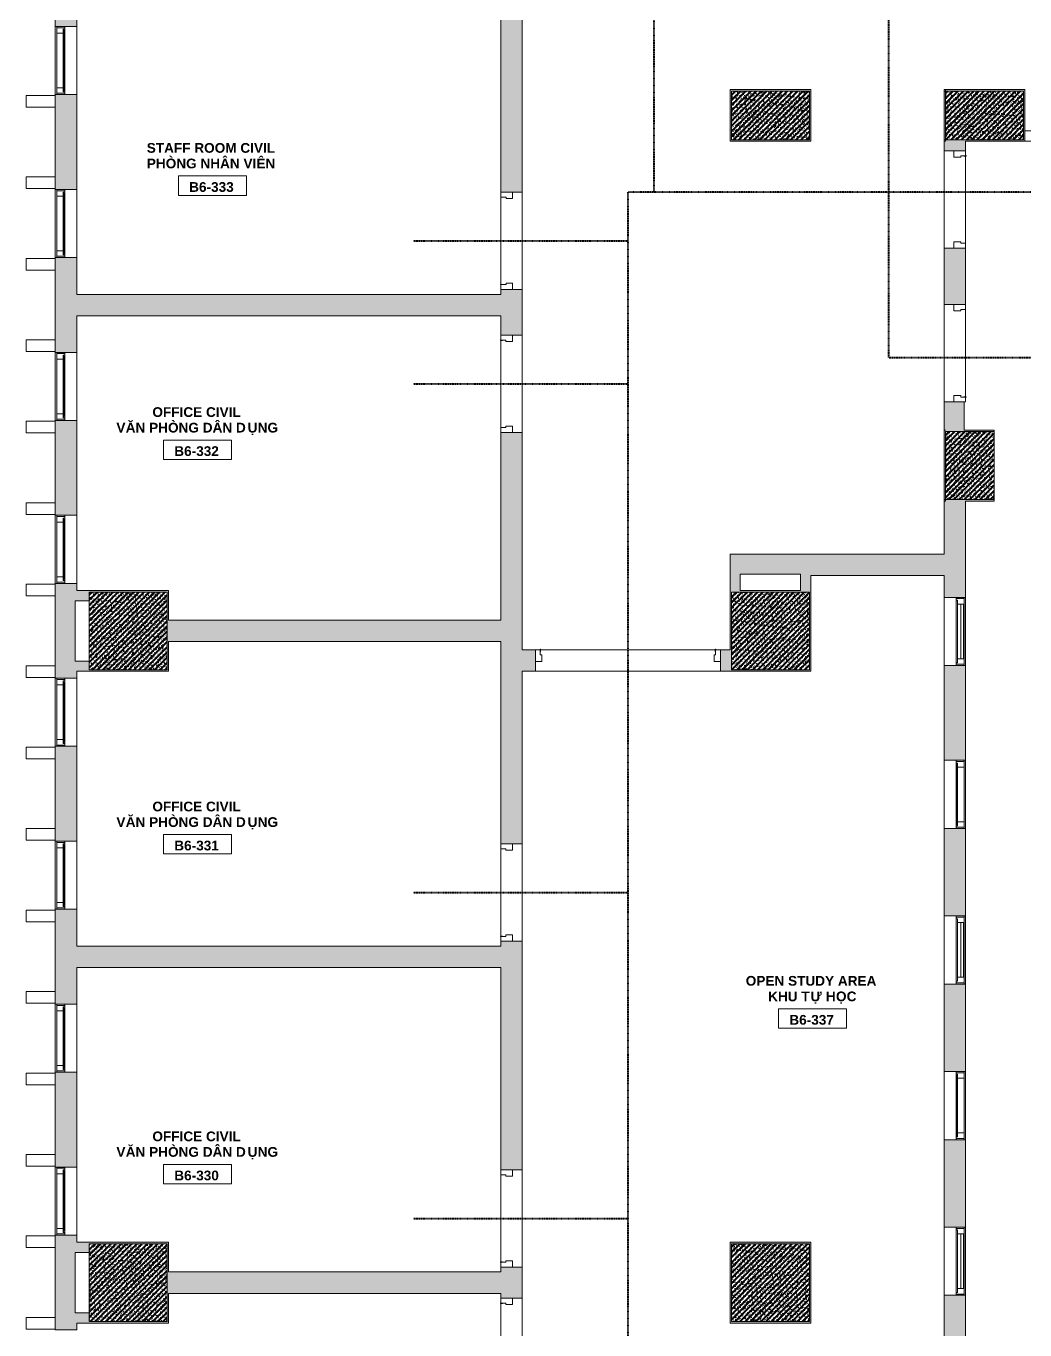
# Model space of a CAD drawing. Header units: millimetres. Extents: x -31340 to 17660, y 19597 to 75297.
# Drawn here: x -31340 to -21075, y 53661 to 67065 of the extents above; entities that cross this region are included whole.
import ezdxf

# ---------------------------------------------------------------- set-up
doc = ezdxf.new("R2010")
doc.units = ezdxf.units.MM
doc.linetypes.add('Dash', pattern=[6.35, 3.175, -3.175])
doc.linetypes.add('dash 1-1', pattern=[2, 1, -1])
for name, color, linetype, lineweight in [('A-AREA-IDEN', 2, 'Continuous', 9), ('A-DETL', 90, 'Continuous', 5), ('A-DOOR', 31, 'Continuous', 5), ('A-DOOR-FRAM', 31, 'Continuous', 5), ('A-FLOR', 192, 'Continuous', 5), ('A-GLAZ', 151, 'Continuous', 5), ('A-GLAZ-CWMG', 51, 'Continuous', 5), ('A-GLAZ-HDLN', 1, 'Dash', 5), ('A-WALL', 113, 'Continuous', 5), ('A-WALL-PATT', 111, 'Continuous', 5), ('S-COLS', 52, 'Continuous', 5)]:
    doc.layers.add(name, color=color, linetype=linetype, lineweight=lineweight)
doc.styles.add('Arial_B', font='arialbd.ttf', dxfattribs={"height": 100})
doc.styles.add('Arial_B_1', font='arialbd.ttf', dxfattribs={"height": 100})
pattern_1 = [(50, (0, 0), (63.763904, -5.57885), [6.668, -73.343]), (355, (0, 0), (-12.334876, 66.869514), [5.334, -58.674]), (100.451, (5.314, -0.465), (51.43036, 61.29098), [5.667, -62.332]), (46.184, (0, 17.78), (94.87722, -14.71484), [10.001, -110.014]), (96.636, (7.91, 16.55), (83.09115, 86.5993), [8.5, -93.497]), (351.184, (0, 17.78), (83.09204, 86.59928), [8.001, -88.011]), (21, (8.89, 13.335), (53.064487, -35.792726), [6.667, -73.342]), (326, (8.89, 13.335), (21.63066, 64.46546), [5.334, -58.674]), (71.451, (13.31, 10.35), (74.69646, 28.672367), [5.667, -62.332]), (37.5, (0, 0), (1.080413, 29.594271), [1.676, -56.286, 1.676, -57.887, -58.896]), (37.5, (0, 0), (1.080413, 29.594271), [-117.526, 1.676, -57.22]), (7.5, (0, 0), (23.386368, 35.063507), [1.676, -32.283, 1.676, -54.953, -22.447]), (7.5, (0, 0), (23.386368, 35.063507), [-90.589, 1.676, -20.771]), (327.5, (-19.825, 0), (47.456567, -2.005468), [1.676, -20.549, 1.676, -67.666, -92.011]), (327.5, (-19.825, 0), (47.456567, -2.005468), [-91.567, 1.676, -90.335]), (317.5, (-28.715, 0), (51.844948, 8.89904), [1.676, -27.216, 1.676, -44.374, -65.342]), (317.5, (-28.715, 0), (51.844948, 8.89904), [-74.943, 1.676, -63.665]), (45, (0, 0), (-26.715908, 26.715908), []), (45, (0, 10.89), (-26.715908, 26.715908), [])]

# ---------------------------------------------------------------- blocks, each defined once
blk = doc.blocks.new('M_Concrete-Rectangular-Column - C4 - 500 x 800mm-9522334-3rd Traffic Floor Plan - Pedestrian')
at = {"layer": 'S-COLS'}
h = blk.add_hatch(dxfattribs=at)
h.set_pattern_fill('FP_12', color=256, style=0, pattern_type=2)
h.set_pattern_definition([(320, (-66147, -23689.933), (-5.57885, -63.763904), [6.667, -73.342]), (265, (-66147, -23689.93), (66.869514, 12.334876), [5.334, -58.674]), (10.451, (-66147.465, -23695.25), (61.29098, -51.43036), [5.667, -62.332]), (316.184, (-66129.22, -23689.93), (-14.71484, -94.87722), [10.001, -110.014]), (6.636, (-66130.45, -23697.84), (86.5993, -83.09115), [8.5, -93.497]), (261.184, (-66129.22, -23689.93), (86.59928, -83.09204), [8.001, -88.011]), (291, (-66133.665, -23698.823), (-35.792726, -53.064487), [6.668, -73.343]), (236, (-66133.665, -23698.82), (64.46546, -21.63066), [5.334, -58.674]), (341.451, (-66136.65, -23703.245), (28.672367, -74.69646), [5.667, -62.332]), (307.5, (-66147, -23689.933), (29.594271, -1.080413), [1.676, -56.286, 1.676, -57.887, -58.896]), (307.5, (-66147, -23689.933), (29.594271, -1.080413), [-117.526, 1.676, -57.22]), (277.5, (-66147, -23689.933), (35.063507, -23.386368), [1.676, -32.283, 1.676, -54.953, -22.447]), (277.5, (-66147, -23689.933), (35.063507, -23.386368), [-90.589, 1.676, -20.771]), (237.5, (-66147, -23670.108), (-2.005468, -47.456567), [1.676, -20.549, 1.676, -67.666, -92.011]), (237.5, (-66147, -23670.108), (-2.005468, -47.456567), [-91.567, 1.676, -90.335]), (227.5, (-66147, -23661.22), (8.89904, -51.844948), [1.676, -27.216, 1.676, -44.374, -65.342]), (227.5, (-66147, -23661.22), (8.89904, -51.844948), [-74.943, 1.676, -63.665]), (315, (-66147, -23689.933), (26.715908, 26.715908), []), (315, (-66136.11, -23689.933), (26.715908, 26.715908), [])])
h.paths.add_polyline_path([(-250, -400), (250, -400), (250, 400), (-250, 400)])
at = {"layer": 'S-COLS', "lineweight": 15}
for p, q in [((250, 400), (-250, 400)), ((-250, 400), (-250, -400)), ((250, -400), (250, 400)), ((-250, -400), (250, -400))]:
    blk.add_line(p, q, dxfattribs=at)
blk = doc.blocks.new('DP3-D304 - DP3-D304-9424863-3rd Traffic Floor Plan - Pedestrian')
at = {"layer": 'A-DOOR'}
for p, q in [((-500, 10), (-435, 10)), ((-435, 10), (-435, -56)), ((435, 10), (500, 10)), ((435, -56), (435, 10)), ((-450, -110), (-500, -110)), ((-450, -56), (-450, -110)), ((-435, -56), (-450, -56)), ((450, -56), (435, -56)), ((447, -94), (447, -113)), ((450, -94), (447, -94)), ((450, -94), (450, -56)), ((450, -108), (450, -94)), ((500, -110), (451, -110))]:
    blk.add_line(p, q, dxfattribs=at)
for centre, radius, start, end in [((450, -113), 3, 180, 69.3211), ((450, -113), 3, 238.6638, 311.9935), ((450, -113), 3, 238.6638, 311.9935), ((450, -113), 3, 238.6638, 311.9935), ((450, -113), 3, 238.6638, 311.9935), ((450, -113), 3, 238.6638, 311.9935), ((450, -113), 3, 238.6638, 311.9935), ((450, -113), 3, 238.6638, 311.9935), ((452, -108), 2.19, 183.0662, 239.0753)]:
    blk.add_arc(centre, radius, start, end, dxfattribs=at)
blk = doc.blocks.new('DP3-D301 - DP3-D301-9166700-3rd Traffic Floor Plan - Pedestrian')
at = {"layer": 'A-DOOR'}
for p, q in [((447, 113), (447, 94)), ((447, 94), (450, 94)), ((450, 94), (450, 108))]:
    blk.add_line(p, q, dxfattribs=at)
for centre, radius, start, end in [((450, 113), 3, 290.6789, 180), ((450, 113), 3, 48.0065, 121.3362), ((450, 113), 3, 48.0065, 121.3362), ((450, 113), 3, 48.0065, 121.3362), ((450, 113), 3, 48.0065, 121.3362), ((450, 113), 3, 48.0065, 121.3362), ((450, 113), 3, 48.0065, 121.3362), ((450, 113), 3, 48.0065, 121.3362), ((452, 108), 2.19, 120.9247, 176.9338)]:
    blk.add_arc(centre, radius, start, end, dxfattribs=at)
at = {"layer": 'A-DOOR-FRAM'}
for p, q in [((-450, 110), (-500, 110)), ((-450, 60), (-450, 110)), ((-435, 60), (-450, 60)), ((-435, -10), (-435, 60)), ((450, 60), (435, 60)), ((435, 60), (435, -10)), ((450, 94), (450, 60)), ((500, 110), (451, 110)), ((-500, -10), (-435, -10)), ((435, -10), (500, -10))]:
    blk.add_line(p, q, dxfattribs=at)
blk = doc.blocks.new('DP3-D301 - DP3-D301-9166699-3rd Traffic Floor Plan - Pedestrian')
at = {"layer": 'A-DOOR'}
for p, q in [((447, -94), (447, -113)), ((450, -94), (447, -94)), ((450, -108), (450, -94))]:
    blk.add_line(p, q, dxfattribs=at)
for centre, radius, start, end in [((450, -113), 3, 180, 69.3211), ((450, -113), 3, 238.6638, 311.9935), ((450, -113), 3, 238.6638, 311.9935), ((450, -113), 3, 238.6638, 311.9935), ((450, -113), 3, 238.6638, 311.9935), ((450, -113), 3, 238.6638, 311.9935), ((450, -113), 3, 238.6638, 311.9935), ((450, -113), 3, 238.6638, 311.9935), ((452, -108), 2.19, 183.0662, 239.0753)]:
    blk.add_arc(centre, radius, start, end, dxfattribs=at)
at = {"layer": 'A-DOOR-FRAM'}
for p, q in [((-500, 10), (-435, 10)), ((-435, 10), (-435, -60)), ((435, 10), (500, 10)), ((435, -60), (435, 10)), ((-450, -110), (-500, -110)), ((-450, -60), (-450, -110)), ((-435, -60), (-450, -60)), ((450, -60), (435, -60)), ((450, -94), (450, -60)), ((500, -110), (451, -110))]:
    blk.add_line(p, q, dxfattribs=at)
blk = doc.blocks.new('VGU_CLUSTER_W1C - W2C - VGU_CLUSTER_W1C-8560554-3rd Traffic Floor Plan - Pedestrian')
at = {"layer": 'A-GLAZ', "lineweight": 9}
for p, q in [((-337, 95), (-350, 95)), ((-350, 12), (-337, 12)), ((-337, 95), (-337, 12)), ((-281, 95), (-337, 95)), ((-337, 12), (-337, 95)), ((-337, 12), (-322, 12)), ((-322, 12), (-322, 28)), ((-322, 28), (-281, 28)), ((-281, 28), (-311, 28)), ((-311, 28), (-311, 21)), ((-311, 21), (-251, 21)), ((-251, 21), (-251, 28)), ((251, 28), (251, 21)), ((251, 21), (311, 21)), ((337, 95), (281, 95)), ((281, 28), (322, 28)), ((311, 28), (281, 28)), ((311, 21), (311, 28)), ((322, 28), (322, 12)), ((322, 12), (337, 12)), ((337, 12), (337, 95)), ((350, 95), (337, 95)), ((337, 95), (337, 12)), ((337, 12), (350, 12))]:
    blk.add_line(p, q, dxfattribs=at)
at = {"layer": 'A-GLAZ'}
for p, q in [((-322, 12), (322, 12)), ((-281, 95), (281, 95)), ((-281, 95), (-281, 28)), ((281, 28), (-281, 28)), ((-251, 21), (251, 21)), ((281, 95), (281, 28))]:
    blk.add_line(p, q, dxfattribs=at)
blk = doc.blocks.new('VGU_CLUSTER_W1A - W2A - W3A - W4 - W5C - W6 - VGU_CLUSTER_W1A-8561551-3rd Traffic Floor Plan - Pedestrian')
at = {"layer": 'A-GLAZ', "lineweight": 9}
for p, q in [((-337, 95), (-350, 95)), ((-350, 12), (-337, 12)), ((-337, 95), (-337, 12)), ((-281, 95), (-337, 95)), ((-337, 12), (-337, 95)), ((-337, 12), (-322, 12)), ((-322, 12), (-322, 28)), ((-322, 28), (-281, 28)), ((-281, 28), (-281, 95)), ((281, 88), (-281, 88)), ((-281, 88), (-281, 63)), ((-281, 63), (281, 63)), ((337, 95), (281, 95)), ((281, 95), (281, 28)), ((281, 63), (281, 88)), ((281, 28), (322, 28)), ((322, 28), (322, 12)), ((322, 12), (337, 12)), ((337, 12), (337, 95)), ((350, 95), (337, 95)), ((337, 95), (337, 12)), ((337, 12), (350, 12))]:
    blk.add_line(p, q, dxfattribs=at)
at = {"layer": 'A-GLAZ'}
for p, q in [((-322, 12), (322, 12)), ((281, 95), (-281, 95)), ((-281, 28), (281, 28))]:
    blk.add_line(p, q, dxfattribs=at)
at = {"layer": 'A-GLAZ-HDLN'}
for p in [(-13, 12), (13, 12)]:
    blk.add_line(p, (0, 12), dxfattribs=at)
blk = doc.blocks.new('DP3-DF602 - DP3-DF602-10289383-3rd Traffic Floor Plan - Pedestrian')
at = {"layer": 'A-DOOR'}
for p, q in [((-901, 110), (-950, 110)), ((-900, 108), (-900, 94)), ((-900, 94), (-897, 94)), ((-900, 60), (-900, 94)), ((-885, 60), (-900, 60)), ((-897, 94), (-897, 113)), ((-885, -10), (-885, 60)), ((900, 60), (885, 60)), ((885, 60), (885, -10)), ((897, 113), (897, 94)), ((897, 94), (900, 94)), ((900, 94), (900, 108)), ((900, 94), (900, 60)), ((950, 110), (901, 110)), ((-950, -10), (-885, -10)), ((885, -10), (950, -10))]:
    blk.add_line(p, q, dxfattribs=at)
for centre, radius, start, end in [((-900, 113), 3, 0, 249.3211), ((-900, 113), 3, 58.6638, 131.9935), ((-900, 113), 3, 58.6638, 131.9935), ((-900, 113), 3, 58.6638, 131.9935), ((-900, 113), 3, 58.6638, 131.9935), ((-900, 113), 3, 58.6638, 131.9935), ((-900, 113), 3, 58.6638, 131.9935), ((-900, 113), 3, 58.6638, 131.9935), ((-902, 108), 2.19, 3.0662, 59.0753), ((900, 113), 3, 290.6789, 180), ((900, 113), 3, 48.0065, 121.3362), ((900, 113), 3, 48.0065, 121.3362), ((900, 113), 3, 48.0065, 121.3362), ((900, 113), 3, 48.0065, 121.3362), ((900, 113), 3, 48.0065, 121.3362), ((900, 113), 3, 48.0065, 121.3362), ((900, 113), 3, 48.0065, 121.3362), ((902, 108), 2.19, 120.9247, 176.9338)]:
    blk.add_arc(centre, radius, start, end, dxfattribs=at)
blk = doc.blocks.new('DP3-DF102 - DP3-DF102-V10-3rd Traffic Floor Plan - Pedestrian')
at = {"layer": 'A-DOOR'}
for p, q in [((-497, 10), (-438, 10)), ((-435, 7), (-435, -57)), ((435, -57), (435, 7)), ((438, 10), (497, 10)), ((-453, -110), (-497, -110)), ((-450, -63), (-450, -107)), ((-438, -60), (-447, -60)), ((447, -60), (438, -60)), ((447, -94), (447, -113)), ((450, -94), (447, -94)), ((450, -94), (450, -63)), ((450, -108), (450, -94)), ((497, -110), (453, -110))]:
    blk.add_line(p, q, dxfattribs=at)
for centre, radius, start, end in [((-497, 7), 3, 90, 180), ((-497, 7), 3, 90, 180), ((-438, 7), 3, 0, 90), ((-438, 7), 3, 0, 90), ((438, 7), 3, 90, 180), ((438, 7), 3, 90, 180), ((497, 7), 3, 0, 90), ((497, 7), 3, 0, 90), ((-497, -107), 3, 179.9639, 270), ((-497, -107), 3, 179.9639, 218.5508), ((-497, -107), 3, 231.4131, 270), ((-453, -107), 3, 270, 360), ((-453, -107), 3, 270, 0), ((-447, -63), 3, 90, 180), ((-438, -57), 3, 270, 0), ((-438, -57), 3, 270, 0), ((438, -57), 3, 180, 270), ((438, -57), 3, 180, 270), ((447, -63), 3, 0, 90), ((450, -113), 3, 180, 69.3211), ((450, -113), 3, 238.6638, 311.9935), ((450, -113), 3, 238.6638, 311.9935), ((450, -113), 3, 238.6638, 311.9935), ((450, -113), 3, 238.6638, 311.9935), ((450, -113), 3, 238.6638, 311.9935), ((450, -113), 3, 238.6638, 311.9935), ((450, -113), 3, 238.6638, 311.9935), ((453, -107), 3, 180, 270), ((453, -107), 3, 180, 270), ((452, -108), 2.19, 183.0662, 239.0753), ((497, -107), 3, 270, 0.0361), ((497, -107), 3, 270, 308.5869), ((497, -107), 3, 321.4492, 0.0361)]:
    blk.add_arc(centre, radius, start, end, dxfattribs=at)
blk = doc.blocks.new('DP3-DF102 - DP3-DF102-V11-3rd Traffic Floor Plan - Pedestrian')
at = {"layer": 'A-DOOR'}
for p, q in [((-453, 110), (-497, 110)), ((-450, 63), (-450, 107)), ((-438, 60), (-447, 60)), ((-435, -7), (-435, 57)), ((435, 57), (435, -7)), ((447, 60), (438, 60)), ((447, 113), (447, 94)), ((447, 94), (450, 94)), ((450, 94), (450, 108)), ((450, 94), (450, 63)), ((497, 110), (453, 110)), ((500, 95), (500, 107)), ((-497, -10), (-438, -10)), ((438, -10), (497, -10))]:
    blk.add_line(p, q, dxfattribs=at)
for centre, radius, start, end in [((-497, 107), 3, 90, 180.0361), ((-497, 107), 3, 141.4492, 180.0361), ((-497, 107), 3, 90, 128.5869), ((-453, 107), 3, 0, 90), ((-453, 107), 3, 360, 90), ((-447, 63), 3, 180, 270), ((-438, 57), 3, 360, 90), ((-438, 57), 3, 360, 90), ((438, 57), 3, 90, 180), ((438, 57), 3, 90, 180), ((450, 113), 3, 290.6789, 180), ((447, 63), 3, 270, 360), ((450, 113), 3, 48.0065, 121.3362), ((450, 113), 3, 48.0065, 121.3362), ((450, 113), 3, 48.0065, 121.3362), ((450, 113), 3, 48.0065, 121.3362), ((450, 113), 3, 48.0065, 121.3362), ((450, 113), 3, 48.0065, 121.3362), ((450, 113), 3, 48.0065, 121.3362), ((452, 108), 2.19, 120.9247, 176.9338), ((453, 107), 3, 90, 180), ((453, 107), 3, 90, 180), ((497, 107), 3, 359.9639, 90), ((497, 107), 3, 51.4131, 90), ((497, 107), 3, 359.9639, 38.5508), ((-497, -7), 3, 180, 270), ((-497, -7), 3, 180, 270), ((-438, -7), 3, 270, 360), ((-438, -7), 3, 270, 360), ((438, -7), 3, 180, 270), ((438, -7), 3, 180, 270), ((497, -7), 3, 270, 360), ((497, -7), 3, 270, 0)]:
    blk.add_arc(centre, radius, start, end, dxfattribs=at)
blk = doc.blocks.new('VGU_CLUSTER_W1C - W2C - VGU_CLUSTER_W1C-8570440-3rd Traffic Floor Plan - Pedestrian')
at = {"layer": 'A-GLAZ', "lineweight": 9}
for p, q in [((-350, -12), (-337, -12)), ((-337, -95), (-350, -95)), ((-337, -12), (-322, -12)), ((-337, -95), (-337, -12)), ((-337, -12), (-337, -95)), ((-281, -95), (-337, -95)), ((-322, -12), (-322, -28)), ((-322, -28), (-281, -28)), ((-311, -21), (-251, -21)), ((-311, -28), (-311, -21)), ((-281, -28), (-311, -28)), ((-251, -21), (-251, -28)), ((251, -21), (311, -21)), ((251, -28), (251, -21)), ((281, -28), (322, -28)), ((311, -28), (281, -28)), ((337, -95), (281, -95)), ((311, -21), (311, -28)), ((322, -12), (337, -12)), ((322, -28), (322, -12)), ((337, -12), (337, -95)), ((337, -12), (350, -12)), ((337, -95), (337, -12)), ((350, -95), (337, -95))]:
    blk.add_line(p, q, dxfattribs=at)
at = {"layer": 'A-GLAZ'}
for p, q in [((-322, -12), (322, -12)), ((-281, -28), (281, -28)), ((-281, -28), (-281, -95)), ((281, -95), (-281, -95)), ((-251, -21), (251, -21)), ((281, -28), (281, -95))]:
    blk.add_line(p, q, dxfattribs=at)
blk = doc.blocks.new('M_Concrete-Rectangular-Column - C4 - 500 x 800mm-V47-3rd Traffic Floor Plan - Pedestrian')
at = {"layer": 'S-COLS'}
h = blk.add_hatch(dxfattribs=at)
h.set_pattern_fill('FP_20', color=256, style=0, pattern_type=2)
h.set_pattern_definition([(320, (-66147, -21489.937), (-5.57885, -63.763904), [6.667, -73.342]), (265, (-66147, -21489.94), (66.869514, 12.334876), [5.334, -58.674]), (10.451, (-66147.465, -21495.25), (61.29098, -51.43036), [5.667, -62.332]), (316.184, (-66129.22, -21489.94), (-14.71484, -94.87722), [10.001, -110.014]), (6.636, (-66130.45, -21497.84), (86.5993, -83.09115), [8.5, -93.497]), (261.184, (-66129.22, -21489.94), (86.59928, -83.09204), [8.001, -88.011]), (291, (-66133.665, -21498.827), (-35.792726, -53.064487), [6.668, -73.343]), (236, (-66133.665, -21498.83), (64.46546, -21.63066), [5.334, -58.674]), (341.451, (-66136.65, -21503.25), (28.672367, -74.69646), [5.667, -62.332]), (307.5, (-66147, -21489.937), (29.594271, -1.080413), [1.676, -56.286, 1.676, -57.887, -58.896]), (307.5, (-66147, -21489.937), (29.594271, -1.080413), [-117.526, 1.676, -57.22]), (277.5, (-66147, -21489.937), (35.063507, -23.386368), [1.676, -32.283, 1.676, -54.953, -22.447]), (277.5, (-66147, -21489.937), (35.063507, -23.386368), [-90.589, 1.676, -20.771]), (237.5, (-66147, -21470.113), (-2.005468, -47.456567), [1.676, -20.549, 1.676, -67.666, -92.011]), (237.5, (-66147, -21470.113), (-2.005468, -47.456567), [-91.567, 1.676, -90.335]), (227.5, (-66147, -21461.223), (8.89904, -51.844948), [1.676, -27.216, 1.676, -44.374, -65.342]), (227.5, (-66147, -21461.223), (8.89904, -51.844948), [-74.943, 1.676, -63.665]), (315, (-66147, -21489.937), (26.715908, 26.715908), []), (315, (-66136.11, -21489.937), (26.715908, 26.715908), [])])
h.paths.add_polyline_path([(-250, 359), (-250, -400), (250, -400), (250, 400), (-250, 400)])
at = {"layer": 'S-COLS', "lineweight": 15}
for p, q in [((250, 400), (-250, 400)), ((-250, 400), (-250, -400)), ((250, -400), (250, 400)), ((-250, -400), (250, -400))]:
    blk.add_line(p, q, dxfattribs=at)
blk = doc.blocks.new('Room Tag - Room Tag-8377849-3rd Traffic Floor Plan - Pedestrian')
at = {"layer": 'A-AREA-IDEN'}
for p, q in [((-7, -0.80625), (-7, -4.80625)), ((-7, -0.80625), (7, -0.80625)), ((7, -0.80625), (7, -4.80625)), ((-7, -4.80625), (7, -4.80625))]:
    blk.add_line(p, q, dxfattribs=at)

msp = doc.modelspace()

# ---------------------------------------------------------------- hatches: boundary and pattern name
at = {"layer": 'A-WALL-PATT'}
h = msp.add_hatch(color=256, dxfattribs=at)
h.paths.add_polyline_path([(-26460, 60422), (-26240, 60422), (-26240, 62887), (-26460, 62887), (-26460, 60432)])
h.paths.add_polyline_path([(-26240, 63887), (-26240, 64357), (-26460, 64357), (-26460, 63887)])
h.paths.add_polyline_path([(-26460, 65357), (-26240, 65357), (-26240, 67707), (-26460, 67707), (-26460, 65526)])
h.paths.add_polyline_path([(-26460, 68707), (-26240, 68707), (-26240, 70787), (-26460, 70787), (-26460, 70217)])
h = msp.add_hatch(color=256, dxfattribs=at)
h.paths.add_polyline_path([(-30820, 61262), (-30820, 61336), (-31040, 61336), (-31040, 61262)])
h.paths.add_polyline_path([(-30820, 62036), (-30820, 63011), (-31040, 63011), (-31040, 62036)])
h.paths.add_polyline_path([(-31040, 63711), (-30820, 63711), (-30820, 64686), (-31040, 64686), (-31040, 64087)])
h.paths.add_polyline_path([(-31040, 65386), (-30820, 65386), (-30820, 66361), (-31040, 66361), (-31040, 65526)])
h.paths.add_polyline_path([(-31040, 67061), (-30820, 67061), (-30820, 67132), (-31040, 67132)])
for points in [[(-24105, 66397), (-23275, 66397), (-23275, 66412), (-24105, 66412)], [(-24090, 65897), (-24090, 66397), (-24105, 66397), (-24105, 65897)], [(-23275, 65882), (-23275, 66397), (-23290, 66397), (-23290, 65882)], [(-21905, 65897), (-21890, 65897), (-21890, 66397), (-21905, 66397)], [(-21849, 66397), (-21090, 66397), (-21090, 66412), (-21890, 66412), (-21890, 66397)], [(-21090, 65882), (-21075, 65882), (-21075, 66412), (-21090, 66412), (-21090, 65897)], [(-24105, 65882), (-23290, 65882), (-23290, 65897), (-24105, 65897)], [(-21849, 65882), (-21090, 65882), (-21090, 65897), (-21890, 65897), (-21890, 65882)], [(-26474, 64087), (-26460, 64087), (-26460, 64307), (-30820, 64307), (-30820, 64087), (-28786, 64087)], [(-21890, 62912), (-21700, 62912), (-21700, 63202), (-21905, 63202), (-21905, 62912)], [(-21890, 62182), (-21890, 62912), (-21905, 62912), (-21905, 62182)], [(-21849, 62897), (-21390, 62897), (-21390, 62912), (-21890, 62912), (-21890, 62897)], [(-21849, 62182), (-21390, 62182), (-21390, 62197), (-21905, 62197), (-21905, 62182), (-21890, 62182)], [(-24000, 61262), (-24000, 61637), (-24105, 61637), (-24105, 61262)], [(-23380, 61432), (-23380, 61637), (-24000, 61637), (-24000, 61432)], [(-23275, 61262), (-23275, 61637), (-23380, 61637), (-23380, 61262)], [(-21905, 61417), (-21905, 61637), (-23275, 61637), (-23275, 61417)], [(-30835, 61157), (-30690, 61157), (-30690, 61262), (-31040, 61262), (-31040, 61157)], [(-29875, 61247), (-29875, 61262), (-30690, 61262), (-30690, 61247), (-29890, 61247)], [(-24090, 61247), (-23275, 61247), (-23275, 61262), (-24105, 61262), (-24105, 61247)], [(-31040, 60537), (-30835, 60537), (-30835, 61157), (-31040, 61157), (-31040, 60835)], [(-29890, 60432), (-29875, 60432), (-29875, 61247), (-29890, 61247), (-29890, 60447)], [(-24105, 60432), (-24090, 60432), (-24090, 61247), (-24105, 61247), (-24105, 60447)], [(-23275, 60432), (-23275, 61247), (-23290, 61247), (-23290, 60432)], [(-26474, 60737), (-26460, 60737), (-26460, 60957), (-29875, 60957), (-29875, 60737), (-28786, 60737)], [(-30690, 60432), (-30690, 60537), (-31040, 60537), (-31040, 60432), (-30820, 60432)], [(-29942, 60432), (-29890, 60432), (-29890, 60447), (-30690, 60447), (-30690, 60432)], [(-23290, 60432), (-23290, 60447), (-24090, 60447), (-24090, 60432)], [(-26474, 57387), (-26460, 57387), (-26460, 57607), (-30820, 57607), (-30820, 57387), (-28786, 57387)], [(-30835, 54457), (-30690, 54457), (-30690, 54562), (-31040, 54562), (-31040, 54457)], [(-29875, 54547), (-29875, 54562), (-30690, 54562), (-30690, 54547), (-29890, 54547)], [(-24090, 54547), (-23275, 54547), (-23275, 54562), (-24105, 54562), (-24105, 54547)], [(-30835, 53837), (-30835, 54457), (-31040, 54457), (-31040, 53837)], [(-29890, 53732), (-29875, 53732), (-29875, 54547), (-29890, 54547), (-29890, 53747)], [(-24090, 53732), (-24090, 54547), (-24105, 54547), (-24105, 53732)], [(-23275, 53732), (-23275, 54547), (-23290, 54547), (-23290, 53732)], [(-29875, 54037), (-26460, 54037), (-26460, 54257), (-29875, 54257)], [(-30835, 53732), (-30690, 53732), (-30690, 53837), (-31040, 53837), (-31040, 53732)], [(-29942, 53732), (-29890, 53732), (-29890, 53747), (-30690, 53747), (-30690, 53732)], [(-23290, 53747), (-24090, 53747), (-24090, 53732), (-23290, 53732)]]:
    msp.add_hatch(color=256, dxfattribs=at).paths.add_polyline_path(points)
h = msp.add_hatch(color=256, dxfattribs=at)
h.paths.add_polyline_path([(-21905, 64202), (-21685, 64202), (-21685, 64782), (-21905, 64782)])
h.paths.add_polyline_path([(-21890, 65782), (-21685, 65782), (-21685, 65882), (-21905, 65882), (-21905, 65782)])
h = msp.add_hatch(color=256, dxfattribs=at)
h.paths.add_polyline_path([(-21849, 35967), (-21685, 35967), (-21685, 38017), (-21905, 38017), (-21905, 35967)])
h.paths.add_polyline_path([(-21905, 38717), (-21685, 38717), (-21685, 39617), (-21905, 39617)])
h.paths.add_polyline_path([(-21905, 40317), (-21685, 40317), (-21685, 41217), (-21905, 41217)])
h.paths.add_polyline_path([(-21849, 41917), (-21685, 41917), (-21685, 42817), (-21905, 42817), (-21905, 41917)])
h.paths.add_polyline_path([(-21685, 43517), (-21685, 44417), (-21905, 44417), (-21905, 43517)])
h.paths.add_polyline_path([(-21685, 45117), (-21685, 46017), (-21905, 46017), (-21905, 45117), (-21849, 45117)])
h.paths.add_polyline_path([(-21849, 46717), (-21685, 46717), (-21685, 47617), (-21905, 47617), (-21905, 46717)])
h.paths.add_polyline_path([(-21685, 48317), (-21685, 49217), (-21905, 49217), (-21905, 48317)])
h.paths.add_polyline_path([(-21685, 49917), (-21685, 50817), (-21905, 50817), (-21905, 49917)])
h.paths.add_polyline_path([(-21849, 51517), (-21685, 51517), (-21685, 52417), (-21905, 52417), (-21905, 51517)])
h.paths.add_polyline_path([(-21849, 53117), (-21685, 53117), (-21685, 54017), (-21905, 54017), (-21905, 53117)])
h.paths.add_polyline_path([(-21849, 54717), (-21685, 54717), (-21685, 55617), (-21905, 55617), (-21905, 54717)])
h.paths.add_polyline_path([(-21685, 56317), (-21685, 57217), (-21905, 57217), (-21905, 56317)])
h.paths.add_polyline_path([(-21685, 57917), (-21685, 58817), (-21905, 58817), (-21905, 57917)])
h.paths.add_polyline_path([(-21685, 59517), (-21685, 60492), (-21905, 60492), (-21905, 59517), (-21849, 59517)])
h.paths.add_polyline_path([(-21685, 61192), (-21685, 62182), (-21905, 62182), (-21905, 61192), (-21849, 61192)])
h = msp.add_hatch(color=256, dxfattribs=at)
h.paths.add_polyline_path([(-24205, 60432), (-24105, 60432), (-24105, 60652), (-24205, 60652), (-24205, 60542)])
h.paths.add_polyline_path([(-26240, 60432), (-26105, 60432), (-26105, 60652), (-26240, 60652), (-26240, 60542)])
h = msp.add_hatch(color=256, dxfattribs=at)
h.paths.add_polyline_path([(-31040, 54562), (-30820, 54562), (-30820, 54636), (-31040, 54636)])
h.paths.add_polyline_path([(-30820, 55336), (-30820, 56311), (-31040, 56311), (-31040, 55336)])
h.paths.add_polyline_path([(-30820, 57011), (-30820, 57986), (-31040, 57986), (-31040, 57011)])
h.paths.add_polyline_path([(-31040, 58686), (-30820, 58686), (-30820, 59661), (-31040, 59661)])
h.paths.add_polyline_path([(-30820, 60361), (-30820, 60432), (-31040, 60432), (-31040, 60361)])
h = msp.add_hatch(color=256, dxfattribs=at)
h.paths.add_polyline_path([(-26240, 35967), (-26240, 39587), (-26460, 39587), (-26460, 35967)])
h.paths.add_polyline_path([(-26460, 40587), (-26240, 40587), (-26240, 40907), (-26460, 40907), (-26460, 40605)])
h.paths.add_polyline_path([(-26240, 41907), (-26240, 46287), (-26460, 46287), (-26460, 41907)])
h.paths.add_polyline_path([(-26240, 47287), (-26240, 47607), (-26460, 47607), (-26460, 47287)])
h.paths.add_polyline_path([(-26460, 48607), (-26240, 48607), (-26240, 52987), (-26460, 52987), (-26460, 49108)])
h.paths.add_polyline_path([(-26460, 53987), (-26240, 53987), (-26240, 54307), (-26460, 54307), (-26460, 54037)])
h.paths.add_polyline_path([(-26240, 55307), (-26240, 57657), (-26460, 57657), (-26460, 55307)])
h.paths.add_polyline_path([(-26240, 58657), (-26240, 60422), (-26460, 60422), (-26460, 58657)])
h = msp.add_hatch(color=256, dxfattribs=at)
h.paths.add_polyline_path([(-30820, 47862), (-30820, 47936), (-31040, 47936), (-31040, 47862)])
h.paths.add_polyline_path([(-31040, 48636), (-30820, 48636), (-30820, 49611), (-31040, 49611), (-31040, 49108)])
h.paths.add_polyline_path([(-31040, 50311), (-30820, 50311), (-30820, 51286), (-31040, 51286), (-31040, 50687)])
h.paths.add_polyline_path([(-31040, 51986), (-30820, 51986), (-30820, 52961), (-31040, 52961), (-31040, 52626)])
h.paths.add_polyline_path([(-31040, 53661), (-30820, 53661), (-30820, 53732), (-31040, 53732)])
at = {"layer": 'S-COLS'}
h = msp.add_hatch(dxfattribs=at)
h.set_pattern_fill('FP_1', color=256, style=0, pattern_type=2)
h.set_pattern_definition(pattern_1)
h.paths.add_polyline_path([(-21890, 62197), (-21390, 62197), (-21390, 62897), (-21890, 62897)])
h = msp.add_hatch(dxfattribs=at)
h.set_pattern_fill('FP_1', color=256, style=0, pattern_type=2)
h.set_pattern_definition(pattern_1)
h.paths.add_polyline_path([(-30690, 60447), (-29890, 60447), (-29890, 61247), (-30690, 61247), (-30690, 60835)])
h = msp.add_hatch(dxfattribs=at)
h.set_pattern_fill('FP_1', color=256, style=0, pattern_type=2)
h.set_pattern_definition(pattern_1)
h.paths.add_polyline_path([(-24090, 60447), (-23290, 60447), (-23290, 61247), (-24090, 61247), (-24090, 60835)])
h = msp.add_hatch(dxfattribs=at)
h.set_pattern_fill('FP_1', color=256, style=0, pattern_type=2)
h.set_pattern_definition(pattern_1)
h.paths.add_polyline_path([(-30690, 53747), (-29890, 53747), (-29890, 54547), (-30690, 54547), (-30690, 53799)])
h = msp.add_hatch(dxfattribs=at)
h.set_pattern_fill('FP_1', color=256, style=0, pattern_type=2)
h.set_pattern_definition(pattern_1)
h.paths.add_polyline_path([(-24090, 53747), (-23290, 53747), (-23290, 54547), (-24090, 54547), (-24090, 53799)])

# ---------------------------------------------------------------- linework, layer by layer
at = {"layer": 'A-DETL', "linetype": 'dash 1-1', "lineweight": 40}
for p, q in [((-24890, 72057), (-24890, 65357)), ((-22475, 63657), (-22475, 67657)), ((-4475, 65357), (-25155, 65357)), ((-25155, 65357), (-25155, 32305)), ((-27360, 64857), (-25155, 64857)), ((-22475, 63657), (-4475, 63657)), ((-27360, 63387), (-25155, 63387)), ((-27360, 58157), (-25155, 58157)), ((-27360, 54807), (-25155, 54807))]:
    msp.add_line(p, q, dxfattribs=at)
at = {"layer": 'A-FLOR'}
for p, q in [((-21905, 66397), (-21905, 66412)), ((-21905, 66412), (-21890, 66412)), ((-21905, 65882), (-21905, 65897)), ((-21905, 64782), (-21905, 65782)), ((-21905, 63202), (-21905, 64202)), ((-26460, 57710), (-26460, 58607)), ((-26460, 54360), (-26460, 55257)), ((-26460, 53037), (-26460, 53934))]:
    msp.add_line(p, q, dxfattribs=at)
at = {"layer": 'A-GLAZ-CWMG'}
for p, q in [((-31040, 66352), (-31340, 66352)), ((-31340, 66352), (-31340, 66232)), ((-31040, 66232), (-31040, 66352)), ((-31340, 66232), (-31040, 66232)), ((-31040, 65515), (-31340, 65515)), ((-31340, 65515), (-31340, 65395)), ((-31040, 65395), (-31040, 65515)), ((-31340, 65395), (-31040, 65395)), ((-31040, 64677), (-31340, 64677)), ((-31340, 64677), (-31340, 64557)), ((-31040, 64557), (-31040, 64677)), ((-31340, 64557), (-31040, 64557)), ((-31040, 63840), (-31340, 63840)), ((-31340, 63840), (-31340, 63720)), ((-31040, 63720), (-31040, 63840)), ((-31340, 63720), (-31040, 63720)), ((-31040, 63002), (-31340, 63002)), ((-31340, 63002), (-31340, 62882)), ((-31040, 62882), (-31040, 63002)), ((-31340, 62882), (-31040, 62882)), ((-31040, 62165), (-31340, 62165)), ((-31340, 62165), (-31340, 62045)), ((-31040, 62045), (-31040, 62165)), ((-31340, 62045), (-31040, 62045)), ((-31040, 61327), (-31340, 61327)), ((-31340, 61327), (-31340, 61207)), ((-31040, 61207), (-31040, 61327)), ((-31340, 61207), (-31040, 61207)), ((-31040, 60490), (-31340, 60490)), ((-31340, 60490), (-31340, 60370)), ((-31040, 60370), (-31040, 60490)), ((-31340, 60370), (-31040, 60370)), ((-31040, 59652), (-31340, 59652)), ((-31340, 59652), (-31340, 59532)), ((-31040, 59532), (-31040, 59652)), ((-31340, 59532), (-31040, 59532)), ((-31040, 58815), (-31340, 58815)), ((-31340, 58815), (-31340, 58695)), ((-31040, 58695), (-31040, 58815)), ((-31340, 58695), (-31040, 58695)), ((-31040, 57977), (-31340, 57977)), ((-31340, 57977), (-31340, 57857)), ((-31040, 57857), (-31040, 57977)), ((-31340, 57857), (-31040, 57857)), ((-31040, 57140), (-31340, 57140)), ((-31340, 57140), (-31340, 57020)), ((-31040, 57020), (-31040, 57140)), ((-31340, 57020), (-31040, 57020)), ((-31040, 56302), (-31340, 56302)), ((-31340, 56302), (-31340, 56182)), ((-31040, 56182), (-31040, 56302)), ((-31340, 56182), (-31040, 56182)), ((-31040, 55465), (-31340, 55465)), ((-31340, 55465), (-31340, 55345)), ((-31040, 55345), (-31040, 55465)), ((-31340, 55345), (-31040, 55345)), ((-31040, 54627), (-31340, 54627)), ((-31340, 54627), (-31340, 54507)), ((-31040, 54507), (-31040, 54627)), ((-31340, 54507), (-31040, 54507)), ((-31040, 53790), (-31340, 53790)), ((-31340, 53790), (-31340, 53670)), ((-31040, 53670), (-31040, 53790)), ((-31340, 53670), (-31040, 53670))]:
    msp.add_line(p, q, dxfattribs=at)
at = {"layer": 'A-WALL', "lineweight": 15}
for p, q in [((-31040, 68036), (-31040, 67061)), ((-26240, 65357), (-26240, 67707)), ((-26460, 67437), (-26460, 65357)), ((-31040, 67061), (-30820, 67061)), ((-30820, 67061), (-30820, 67132)), ((-31040, 66361), (-31040, 65386)), ((-30820, 66361), (-31040, 66361)), ((-30820, 65386), (-30820, 66361)), ((-23275, 66412), (-24105, 66412)), ((-24105, 66412), (-24105, 65882)), ((-23275, 65882), (-23275, 66412)), ((-21905, 66397), (-21905, 65897)), ((-21890, 66397), (-21905, 66397)), ((-21090, 66412), (-21890, 66412)), ((-21890, 66412), (-21890, 66397)), ((-21075, 66412), (-21090, 66412)), ((-21075, 65882), (-21075, 66412)), ((-24105, 65882), (-23275, 65882)), ((-21905, 65897), (-21890, 65897)), ((-21890, 65882), (-21905, 65882)), ((-21905, 65882), (-21905, 65782)), ((-21890, 65897), (-21890, 65882)), ((-21685, 65782), (-21685, 65882)), ((-21685, 65882), (-21075, 65882)), ((-21905, 65782), (-21685, 65782)), ((-31040, 65386), (-30820, 65386)), ((-26460, 65357), (-26240, 65357)), ((-21685, 64782), (-21905, 64782)), ((-21905, 64782), (-21905, 64202)), ((-21685, 64202), (-21685, 64782)), ((-31040, 64686), (-31040, 63711)), ((-30820, 64686), (-31040, 64686)), ((-30820, 64307), (-30820, 64686)), ((-26460, 64357), (-26460, 64307)), ((-26240, 64357), (-26460, 64357)), ((-26240, 63887), (-26240, 64357)), ((-26460, 64307), (-30820, 64307)), ((-30820, 64087), (-26460, 64087)), ((-30820, 63711), (-30820, 64087)), ((-26460, 64087), (-26460, 63887)), ((-21905, 64202), (-21685, 64202)), ((-26460, 63887), (-26240, 63887)), ((-31040, 63711), (-30820, 63711)), ((-21905, 63202), (-21905, 62197)), ((-21700, 63202), (-21905, 63202)), ((-21700, 62912), (-21700, 63202)), ((-31040, 63011), (-31040, 62036)), ((-30820, 63011), (-31040, 63011)), ((-30820, 62036), (-30820, 63011)), ((-26460, 62887), (-26460, 60957)), ((-26240, 62887), (-26460, 62887)), ((-26240, 60652), (-26240, 62887)), ((-21890, 62912), (-21905, 62912)), ((-21890, 62182), (-21890, 62897)), ((-21890, 62897), (-21390, 62897)), ((-21390, 62912), (-21700, 62912)), ((-21390, 62897), (-21390, 62912)), ((-21390, 62197), (-21905, 62197)), ((-21390, 62182), (-21390, 62197)), ((-21905, 62182), (-21905, 61637)), ((-21685, 62182), (-21390, 62182)), ((-21685, 61192), (-21685, 62182)), ((-31040, 62036), (-30820, 62036)), ((-24105, 61637), (-24105, 60652)), ((-21905, 61637), (-24105, 61637)), ((-24000, 61262), (-24000, 61432)), ((-24000, 61432), (-23380, 61432)), ((-23380, 61432), (-23380, 61262)), ((-23275, 60432), (-23275, 61417)), ((-23275, 61417), (-21905, 61417)), ((-21905, 61417), (-21905, 61192)), ((-31040, 61336), (-31040, 60361)), ((-30820, 61336), (-31040, 61336)), ((-30820, 61262), (-30820, 61336)), ((-29875, 61262), (-30820, 61262)), ((-29875, 60957), (-29875, 61262)), ((-23380, 61262), (-24000, 61262)), ((-30835, 61157), (-30690, 61157)), ((-30835, 60537), (-30835, 61157)), ((-30690, 61247), (-29890, 61247)), ((-30690, 61157), (-30690, 61247)), ((-29890, 61247), (-29890, 60447)), ((-24090, 61247), (-23290, 61247)), ((-24090, 60447), (-24090, 61247)), ((-23290, 61247), (-23290, 60447)), ((-21905, 61192), (-21685, 61192)), ((-26460, 60957), (-29875, 60957)), ((-29875, 60432), (-29875, 60737)), ((-29875, 60737), (-26460, 60737)), ((-26460, 60737), (-26460, 58657)), ((-26105, 60652), (-26240, 60652)), ((-26105, 60432), (-26105, 60652)), ((-24105, 60652), (-24205, 60652)), ((-24205, 60652), (-24205, 60432)), ((-30690, 60537), (-30835, 60537)), ((-30690, 60447), (-30690, 60537)), ((-21905, 60492), (-21905, 59517)), ((-21685, 60492), (-21905, 60492)), ((-21685, 59517), (-21685, 60492)), ((-31040, 60361), (-30820, 60361)), ((-30820, 60432), (-29875, 60432)), ((-30820, 60361), (-30820, 60432)), ((-29890, 60447), (-30690, 60447)), ((-26240, 60432), (-26105, 60432)), ((-26240, 58657), (-26240, 60432)), ((-24205, 60432), (-23275, 60432)), ((-23290, 60447), (-24090, 60447)), ((-31040, 59661), (-31040, 58686)), ((-30820, 59661), (-31040, 59661)), ((-30820, 58686), (-30820, 59661)), ((-21905, 59517), (-21685, 59517)), ((-21905, 58817), (-21905, 57917)), ((-21685, 58817), (-21905, 58817)), ((-21685, 57917), (-21685, 58817)), ((-31040, 58686), (-30820, 58686)), ((-26460, 58657), (-26240, 58657)), ((-31040, 57986), (-31040, 57011)), ((-30820, 57986), (-31040, 57986)), ((-30820, 57607), (-30820, 57986)), ((-21905, 57917), (-21685, 57917)), ((-26460, 57657), (-26460, 57607)), ((-26240, 57657), (-26460, 57657)), ((-26240, 55307), (-26240, 57657)), ((-26460, 57607), (-30820, 57607)), ((-30820, 57387), (-26460, 57387)), ((-30820, 57011), (-30820, 57387)), ((-26460, 57387), (-26460, 55307)), ((-21905, 57217), (-21905, 56317)), ((-21685, 57217), (-21905, 57217)), ((-21685, 56317), (-21685, 57217)), ((-31040, 57011), (-30820, 57011)), ((-31040, 56311), (-31040, 55336)), ((-30820, 56311), (-31040, 56311)), ((-30820, 55336), (-30820, 56311)), ((-21905, 56317), (-21685, 56317)), ((-21905, 55617), (-21905, 54717)), ((-21685, 55617), (-21905, 55617)), ((-21685, 54717), (-21685, 55617)), ((-31040, 55336), (-30820, 55336)), ((-26460, 55307), (-26240, 55307)), ((-21905, 54717), (-21685, 54717)), ((-31040, 54636), (-31040, 53661)), ((-30820, 54636), (-31040, 54636)), ((-30820, 54562), (-30820, 54636)), ((-29875, 54562), (-30820, 54562)), ((-29875, 54257), (-29875, 54562)), ((-23275, 54562), (-24105, 54562)), ((-24105, 54562), (-24105, 53732)), ((-23275, 53732), (-23275, 54562)), ((-30835, 54457), (-30690, 54457)), ((-30835, 53837), (-30835, 54457)), ((-30690, 54547), (-29890, 54547)), ((-30690, 54457), (-30690, 54547)), ((-29890, 54547), (-29890, 53747)), ((-24090, 54547), (-23290, 54547)), ((-24090, 53747), (-24090, 54547)), ((-23290, 54547), (-23290, 53747)), ((-26460, 54307), (-26460, 54257)), ((-26240, 54307), (-26460, 54307)), ((-26240, 53987), (-26240, 54307)), ((-26460, 54257), (-29875, 54257)), ((-29875, 53732), (-29875, 54037)), ((-29875, 54037), (-26460, 54037)), ((-26460, 54037), (-26460, 53987)), ((-26460, 53987), (-26240, 53987)), ((-21905, 54017), (-21905, 53117)), ((-21685, 54017), (-21905, 54017)), ((-21685, 53117), (-21685, 54017)), ((-30690, 53837), (-30835, 53837)), ((-30690, 53747), (-30690, 53837)), ((-31040, 53661), (-30820, 53661)), ((-30820, 53732), (-29875, 53732)), ((-30820, 53661), (-30820, 53732)), ((-29890, 53747), (-30690, 53747)), ((-24105, 53732), (-23275, 53732)), ((-23290, 53747), (-24090, 53747))]:
    msp.add_line(p, q, dxfattribs=at)
at = {"layer": 'A-WALL'}
for p, q in [((-31040, 66361), (-31040, 67061)), ((-30820, 67061), (-30820, 66361)), ((-21075, 65987), (-19675, 65987)), ((-19675, 65882), (-21075, 65882)), ((-21685, 65782), (-21685, 65779)), ((-21685, 65735), (-21685, 65733)), ((-21685, 65729), (-21685, 64829)), ((-31040, 64686), (-31040, 65386)), ((-30820, 65386), (-30820, 64686)), ((-26460, 64410), (-26460, 65307)), ((-26240, 65357), (-26240, 64357)), ((-21685, 64785), (-21685, 64782)), ((-21685, 64202), (-21685, 64199)), ((-21685, 64155), (-21685, 63255)), ((-26460, 62937), (-26460, 63834)), ((-26240, 63887), (-26240, 62887)), ((-31040, 63011), (-31040, 63711)), ((-30820, 63711), (-30820, 63011)), ((-21685, 63202), (-21688, 63202)), ((-21685, 63251), (-21685, 63249)), ((-21685, 63205), (-21685, 63202)), ((-21905, 62197), (-21905, 62182)), ((-21905, 62182), (-21890, 62182)), ((-31040, 61336), (-31040, 62036)), ((-30820, 62036), (-30820, 61336)), ((-21905, 60492), (-21905, 61192)), ((-21685, 61192), (-21685, 60492)), ((-26052, 60652), (-24258, 60652)), ((-31040, 59661), (-31040, 60361)), ((-30820, 60361), (-30820, 59661)), ((-24205, 60432), (-26105, 60432)), ((-21905, 58817), (-21905, 59517)), ((-21685, 59517), (-21685, 58817)), ((-31040, 57986), (-31040, 58686)), ((-30820, 58686), (-30820, 57986)), ((-26240, 58657), (-26240, 57657)), ((-21905, 57217), (-21905, 57917)), ((-21685, 57917), (-21685, 57217)), ((-31040, 56311), (-31040, 57011)), ((-30820, 57011), (-30820, 56311)), ((-21905, 55617), (-21905, 56317)), ((-21685, 56317), (-21685, 55617)), ((-31040, 54636), (-31040, 55336)), ((-30820, 55336), (-30820, 54636)), ((-26240, 55307), (-26240, 54307)), ((-21905, 54017), (-21905, 54717)), ((-21685, 54717), (-21685, 54017)), ((-26240, 53987), (-26240, 52987))]:
    msp.add_line(p, q, dxfattribs=at)
at = {"layer": 'S-COLS', "lineweight": 15}
for p, q in [((-21390, 62897), (-21890, 62897)), ((-21890, 62897), (-21890, 62197)), ((-21390, 62197), (-21390, 62897)), ((-21890, 62197), (-21390, 62197)), ((-29890, 61247), (-30690, 61247)), ((-30690, 61247), (-30690, 60447)), ((-29890, 60447), (-29890, 61247)), ((-23290, 61247), (-24090, 61247)), ((-24090, 61247), (-24090, 60447)), ((-23290, 60447), (-23290, 61247)), ((-30690, 60447), (-29890, 60447)), ((-24090, 60447), (-23290, 60447)), ((-29890, 54547), (-30690, 54547)), ((-30690, 54547), (-30690, 53747)), ((-29890, 53747), (-29890, 54547)), ((-23290, 54547), (-24090, 54547)), ((-24090, 54547), (-24090, 53747)), ((-23290, 53747), (-23290, 54547)), ((-30690, 53747), (-29890, 53747)), ((-24090, 53747), (-23290, 53747))]:
    msp.add_line(p, q, dxfattribs=at)

# ---------------------------------------------------------------- block references
at = {"layer": 'A-AREA-IDEN', "xscale": 49.99999999999998, "yscale": 49.99999999999998, "zscale": 49.99999999999998}
for p in [(-29425, 65565), (-29579, 62849), (-29579, 58795), (-23258, 57003), (-29579, 55403)]:
    msp.add_blockref('Room Tag - Room Tag-8377849-3rd Traffic Floor Plan - Pedestrian', p, dxfattribs=at)
at = {"layer": 'A-DOOR'}
for name, p, rotation in [('DP3-DF102 - DP3-DF102-V10-3rd Traffic Floor Plan - Pedestrian', (-21795, 65282), 89.99999999999991), ('DP3-D304 - DP3-D304-9424863-3rd Traffic Floor Plan - Pedestrian', (-26350, 64857), 269.9999999999999), ('DP3-DF102 - DP3-DF102-V11-3rd Traffic Floor Plan - Pedestrian', (-21795, 63702), 269.9999999999999)]:
    msp.add_blockref(name, p, dxfattribs=dict(at, rotation=rotation))
msp.add_blockref('DP3-DF602 - DP3-DF602-10289383-3rd Traffic Floor Plan - Pedestrian', (-25155, 60542), dxfattribs=at)
at = {"layer": 'A-DOOR-FRAM'}
for name, p, rotation in [('DP3-D301 - DP3-D301-9166700-3rd Traffic Floor Plan - Pedestrian', (-26350, 63387), 89.99999999999991), ('DP3-D301 - DP3-D301-9166699-3rd Traffic Floor Plan - Pedestrian', (-26350, 58157), 269.9999999999999), ('DP3-D301 - DP3-D301-9166699-3rd Traffic Floor Plan - Pedestrian', (-26350, 54807), 269.9999999999999), ('DP3-D301 - DP3-D301-9166700-3rd Traffic Floor Plan - Pedestrian', (-26350, 53487), 89.99999999999991)]:
    msp.add_blockref(name, p, dxfattribs=dict(at, rotation=rotation))
at = {"layer": 'A-GLAZ', "rotation": 270}
for name, p in [('VGU_CLUSTER_W1C - W2C - VGU_CLUSTER_W1C-8570440-3rd Traffic Floor Plan - Pedestrian', (-30930, 66711)), ('VGU_CLUSTER_W1C - W2C - VGU_CLUSTER_W1C-8570440-3rd Traffic Floor Plan - Pedestrian', (-30930, 65036)), ('VGU_CLUSTER_W1C - W2C - VGU_CLUSTER_W1C-8570440-3rd Traffic Floor Plan - Pedestrian', (-30930, 63361)), ('VGU_CLUSTER_W1C - W2C - VGU_CLUSTER_W1C-8570440-3rd Traffic Floor Plan - Pedestrian', (-30930, 61686)), ('VGU_CLUSTER_W1A - W2A - W3A - W4 - W5C - W6 - VGU_CLUSTER_W1A-8561551-3rd Traffic Floor Plan - Pedestrian', (-21795, 60842)), ('VGU_CLUSTER_W1C - W2C - VGU_CLUSTER_W1C-8570440-3rd Traffic Floor Plan - Pedestrian', (-30930, 60011)), ('VGU_CLUSTER_W1C - W2C - VGU_CLUSTER_W1C-8560554-3rd Traffic Floor Plan - Pedestrian', (-21795, 59167)), ('VGU_CLUSTER_W1C - W2C - VGU_CLUSTER_W1C-8570440-3rd Traffic Floor Plan - Pedestrian', (-30930, 58336)), ('VGU_CLUSTER_W1A - W2A - W3A - W4 - W5C - W6 - VGU_CLUSTER_W1A-8561551-3rd Traffic Floor Plan - Pedestrian', (-21795, 57567)), ('VGU_CLUSTER_W1C - W2C - VGU_CLUSTER_W1C-8570440-3rd Traffic Floor Plan - Pedestrian', (-30930, 56661)), ('VGU_CLUSTER_W1C - W2C - VGU_CLUSTER_W1C-8560554-3rd Traffic Floor Plan - Pedestrian', (-21795, 55967)), ('VGU_CLUSTER_W1C - W2C - VGU_CLUSTER_W1C-8570440-3rd Traffic Floor Plan - Pedestrian', (-30930, 54986)), ('VGU_CLUSTER_W1A - W2A - W3A - W4 - W5C - W6 - VGU_CLUSTER_W1A-8561551-3rd Traffic Floor Plan - Pedestrian', (-21795, 54367))]:
    msp.add_blockref(name, p, dxfattribs=at)
at = {"layer": 'S-COLS', "lineweight": 15, "rotation": 89.99999999999999}
for name, p in [('M_Concrete-Rectangular-Column - C4 - 500 x 800mm-9522334-3rd Traffic Floor Plan - Pedestrian', (-23690, 66147)), ('M_Concrete-Rectangular-Column - C4 - 500 x 800mm-V47-3rd Traffic Floor Plan - Pedestrian', (-21490, 66147))]:
    msp.add_blockref(name, p, dxfattribs=at)

# ---------------------------------------------------------------- texts
at = {"layer": 'A-AREA-IDEN', "char_height": 100, "attachment_point": 1}
for s, insert, width, style in [('STAFF ROOM CIVIL', (-30100, 65863), 1631.43, 'Arial_B'), ('PHÒNG NHÂN VIÊN', (-30099, 65703), 1627.43, 'Arial_B'), ('B6-333', (-29664, 65461), 565.19, 'Arial_B'), ('OFFICE CIVIL', (-30042, 63147), 1118.35, 'Arial_B'), ('ĂN PHÒNG DÂN D', (-30316, 62987), 1519.2, 'Arial_B'), ('\\fArial|b1|i0|c0|p34|;V', (-30412, 62987), 116.24, 'Arial_B'), ('\\fArial|b1|i0|c254|p34|;Ụ', (-29063, 62987), 124.26, 'Arial_B_1'), ('NG', (-28960, 62987), 256.54, 'Arial_B'), ('B6-332', (-29817, 62746), 565.19, 'Arial_B'), ('OFFICE CIVIL', (-30042, 59092), 1118.35, 'Arial_B'), ('\\fArial|b1|i0|c0|p34|;V', (-30412, 58932), 116.24, 'Arial_B'), ('ĂN PHÒNG DÂN D', (-30316, 58932), 1519.2, 'Arial_B'), ('\\fArial|b1|i0|c254|p34|;Ụ', (-29063, 58932), 124.26, 'Arial_B_1'), ('NG', (-28960, 58932), 256.54, 'Arial_B'), ('B6-331', (-29817, 58691), 565.19, 'Arial_B'), ('OPEN STUDY AREA', (-23944, 57300), 1659.49, 'Arial_B'), ('KHU T', (-23714, 57140), 529.11, 'Arial_B'), ('\\fArial|b1|i0|c254|p34|;Ự', (-23278, 57140), 144.3, 'Arial_B_1'), (' H', (-23159, 57140), 172.36, 'Arial_B'), ('\\fArial|b1|i0|c254|p34|;Ọ', (-23017, 57140), 132.28, 'Arial_B_1'), ('\\fArial|b1|i0|c0|p34|;C', (-22907, 57140), 124.26, 'Arial_B'), ('B6-337', (-23496, 56899), 565.19, 'Arial_B'), ('OFFICE CIVIL', (-30042, 55701), 1118.35, 'Arial_B'), ('\\fArial|b1|i0|c0|p34|;V', (-30412, 55541), 116.24, 'Arial_B'), ('ĂN PHÒNG DÂN D', (-30316, 55541), 1519.2, 'Arial_B'), ('\\fArial|b1|i0|c254|p34|;Ụ', (-29063, 55541), 124.26, 'Arial_B_1'), ('NG', (-28960, 55541), 256.54, 'Arial_B'), ('B6-330', (-29817, 55299), 565.19, 'Arial_B')]:
    msp.add_mtext(s, dxfattribs=dict(at, insert=insert, width=width, style=style))

doc.saveas('drawing.dxf')
